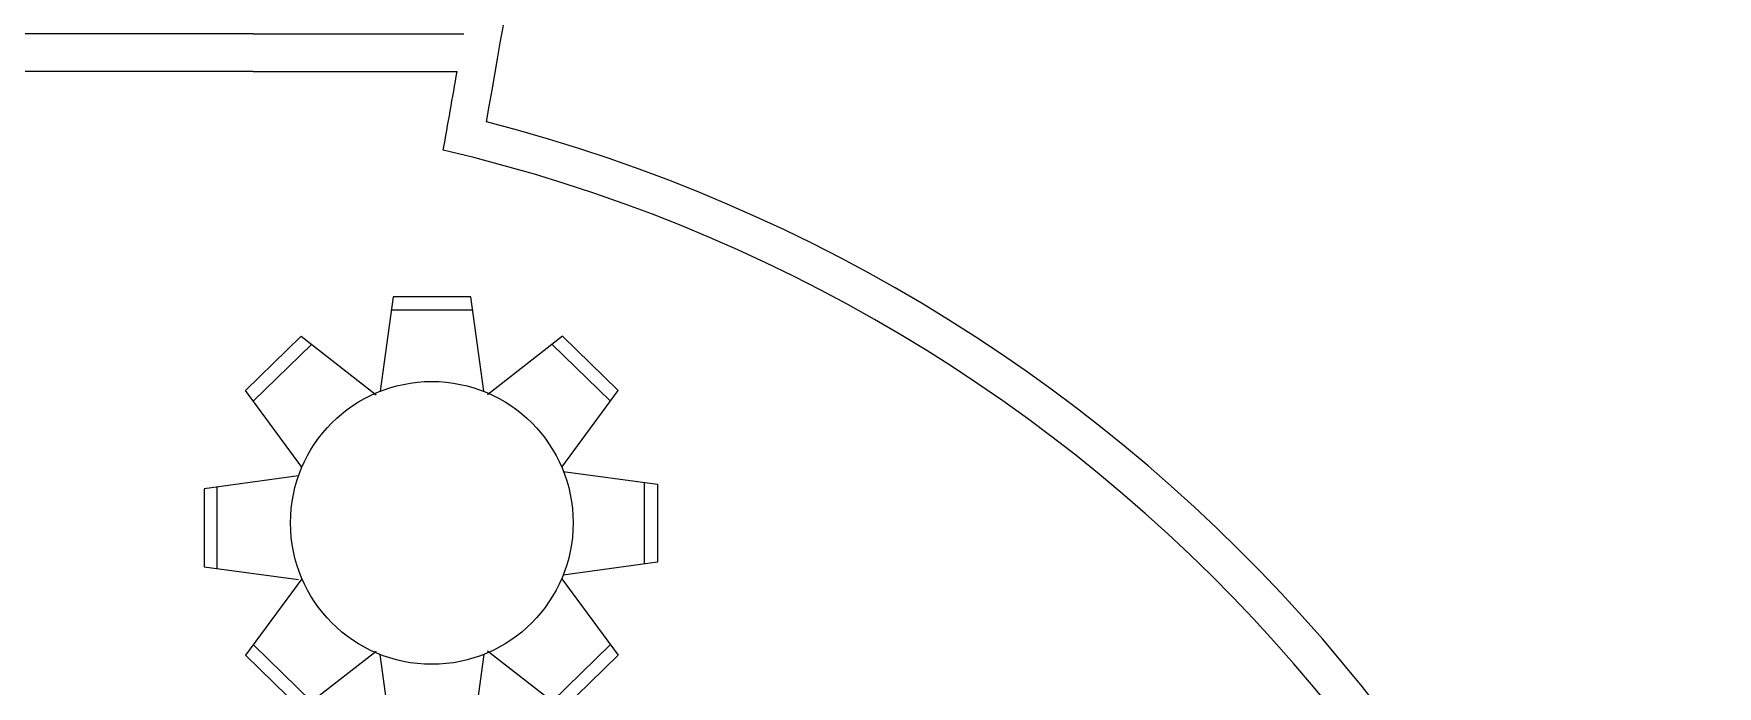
# Model space of a CAD drawing. Header units: inches. Extents: x 484217 to 497210, y -26946 to -21493.
# Drawn here: x 487674.3 to 488076.4, y -25542 to -25386.2 of the extents above; entities that cross this region are included whole.
import ezdxf

# ---------------------------------------------------------------- set-up
doc = ezdxf.new("R2010")
doc.units = ezdxf.units.IN
doc.header["$LTSCALE"] = 20
doc.header["$MEASUREMENT"] = 0
for name, color, linetype in [('A-GLASS', 4, 'Continuous'), ('furniture', 4, 'Continuous'), ('I-WALL-IN', 3, 'Continuous'), ('S_COULMN', 7, 'Continuous')]:
    doc.layers.add(name, color=color, linetype=linetype)

# ---------------------------------------------------------------- blocks, each defined once
blk = doc.blocks.new('A$C15473981')
at = {"layer": 'furniture'}
for p, q in [((-0.2055, 1.198), (-0.2743, 0.698)), ((0.207, 1.198), (-0.2055, 1.198)), ((0.2757, 0.698), (0.207, 1.198)), ((-0.2141, 1.1293), (0.2155, 1.1293)), ((-0.989, 0.7018), (-0.6936, 0.9898)), ((-0.6936, 0.9898), (-0.2953, 0.6797)), ((0.6936, 0.9898), (0.2953, 0.6797)), ((0.989, 0.7018), (0.6936, 0.9898)), ((-0.6394, 0.9465), (-0.9471, 0.6466)), ((0.6394, 0.9465), (0.9471, 0.6466)), ((-0.6892, 0.2958), (-0.989, 0.7018)), ((0.6892, 0.2958), (0.989, 0.7018)), ((0.6971, 0.2733), (1.1971, 0.2046)), ((-0.7075, 0.249), (-1.2075, 0.1802)), ((-1.2075, 0.1802), (-1.2075, -0.2323)), ((-1.1387, -0.2409), (-1.1387, 0.1888)), ((1.1283, -0.2165), (1.1283, 0.2132)), ((1.1971, 0.2046), (1.1971, -0.2079)), ((-1.2075, -0.2323), (-0.7075, -0.301)), ((1.1971, -0.2079), (0.6971, -0.2767)), ((-0.6892, -0.2958), (-0.989, -0.7018)), ((0.6892, -0.2958), (0.989, -0.7018)), ((-0.989, -0.7018), (-0.6936, -0.9898)), ((-0.6394, -0.9465), (-0.9471, -0.6466)), ((-0.6936, -0.9898), (-0.2953, -0.6797)), ((-0.2055, -1.198), (-0.2743, -0.698)), ((0.2757, -0.698), (0.207, -1.198)), ((0.6936, -0.9898), (0.2953, -0.6797)), ((0.6394, -0.9465), (0.9471, -0.6466)), ((0.989, -0.7018), (0.6936, -0.9898)), ((-0.2141, -1.1293), (0.2155, -1.1293)), ((0.207, -1.198), (-0.2055, -1.198))]:
    blk.add_line(p, q, dxfattribs=at)
at = {"layer": 'S_COULMN'}
blk.add_circle((0, 0), 0.75, dxfattribs=at)

msp = doc.modelspace()

# ---------------------------------------------------------------- linework, layer by layer
at = {"color": 85, "true_color": 0x58ba48}
msp.add_arc((482522.31, -24478.35, 6.93), 5332.5, 349.89446, 350.09931, dxfattribs=at)
at = {"layer": 'A-GLASS', "color": 4}
msp.add_arc((487684.12, -25789.54, 0.69), 385.7, 297.7822, 76.8168, dxfattribs=at)
at = {"layer": 'I-WALL-IN'}
for p, q in [((487726.65, -25386.22, 6.93), (487776.96, -25386.22, 6.93)), ((487726.65, -25395.22, 6.93), (487775.4, -25395.22, 6.93))]:
    msp.add_line(p, q, dxfattribs=at)
at = {"layer": 'I-WALL-IN', "elevation": 6.93}
for points in [[(487726.65, -25386.22), (487157.67, -25386.22)], [(487726.65, -25395.22), (486896.67, -25395.22)]]:
    msp.add_lwpolyline(points, dxfattribs=at)
at = {"layer": 'I-WALL-IN'}
msp.add_arc((482522.31, -24478.35, 6.93), 5341.5, 349.98496, 351.29971, dxfattribs=at)
at = {"layer": 'I-WALL-IN', "color": 85, "true_color": 0x58ba48}
msp.add_arc((487684.12, -25789.54, 0.69), 394.7, 6.3645, 75.5789, dxfattribs=at)

# ---------------------------------------------------------------- block references
at = {"xscale": 45, "yscale": 45, "zscale": 45}
msp.add_blockref('A$C15473981', (487769.35, -25502.96, 3.81), dxfattribs=at)

doc.saveas('drawing.dxf')
